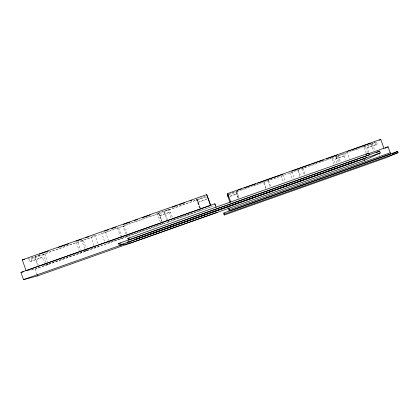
<?xml version="1.0" encoding="UTF-8"?>
<svg xmlns="http://www.w3.org/2000/svg" width="419" height="419" viewBox="0 0 419 419"><rect width="100%" height="100%" fill="white"/><g stroke="black" fill="none" stroke-linecap="round" stroke-linejoin="round"><path stroke-width="0.31" stroke-dasharray="2.1 1.57" d="M238.133 198.339L236.101 191.954L263.975 182.092L266.364 188.828M238.453 198.019L236.337 191.336M265.761 188.555L263.609 182.49L263.975 182.092M263.609 182.49L298.407 169.905L300.58 176.027M299.889 176.478L297.731 170.413L298.407 169.905M297.731 170.413L332.817 157.727L335.216 164.458M334.001 164.405L331.843 158.34L332.817 157.727M331.843 158.34L365.211 146.262L367.395 152.38M336.96 163.153L335.519 159.126L345.324 155.386L344.497 153.061L342.752 153.679M335.519 159.126L345.324 155.386M366.112 153.04L363.949 146.98L365.211 146.262M363.949 146.98L372.433 143.979L374.974 142.57L375.796 144.869L367.17 147.923L368.814 152.526M367.17 147.923L377.273 144.078L376.445 141.758M375.796 144.869L377.273 144.078M27.664 258.979L39.323 255.077L40.297 257.863L42.382 257.512L44.43 263.342M160.341 222.08L156.989 212.58L158.502 212.91L168.946 209.212L169.931 211.993L170.533 212.166L172.586 217.985M196.176 198.711L196.789 199.36L206.614 195.888M42.382 257.512L32.038 261.173L31.069 258.413L95.186 235.729L98.177 244.235M103.147 232.178L105.52 232.074L206.174 196.459M45.87 262.32L43.126 254.49L76.42 242.711L77.965 242.543L83.371 240.632L86.094 248.373M84.633 248.603L81.883 240.778L117.545 228.161L118.656 228.146L124.055 226.234L126.784 233.975M125.758 234.048L123.003 226.229L158.644 213.617L159.32 213.758L164.714 211.846L167.448 219.582M167.658 220.179L168.286 221.965L167.705 221.913L164.096 211.689L197.328 199.931L200.329 207.944M31.069 258.413L34.887 257.785L45.027 254.197L47.74 261.948M197.595 200.214L207.112 196.846M28.859 258.78L29.833 261.566L40.297 257.863M158.502 212.91L159.487 215.691L169.931 211.993M196.789 199.36L197.773 202.141L207.599 198.669M159.487 215.691L160.21 215.816L170.533 212.166M197.773 202.141L198.056 202.424L207.164 199.203M227.606 194.426L231.099 193.19M231.681 192.986L234.012 192.164M339.851 154.711L342.171 153.883M370.637 143.811L375.864 141.962M228.79 194.301L239.265 190.598M241.726 189.723L247.891 187.544M248.504 187.324L249.734 186.89M252.814 185.8L255.281 184.926M255.899 184.711L262.671 182.312M263.289 182.092L265.751 181.223M266.369 181.003L273.146 178.604M273.759 178.389L280.536 175.99M290.409 172.497L306.954 166.642M309.405 165.772L317.372 162.954M319.823 162.09L332.078 157.748M334.53 156.884L348.624 151.898M351.075 151.029L359.041 148.211M361.492 147.341L366.395 145.608M368.846 144.738L374.974 142.57M228.695 194.845L235.981 192.263M230.178 196.139L237.164 193.667M230.068 196.443L237.023 193.981M45.65 264.876L98.821 246.058M109.768 242.187L162.881 223.385M173.204 219.734L200.732 209.992M86.304 248.97L86.927 250.756L46.719 264.729L48.578 264.331L47.949 262.54M84.842 249.205L85.481 251.012L122.217 238.264L127.622 236.353L126.994 234.567M167.705 221.913L211.286 206.745M31.64 269.438L38.438 267.919L48.578 264.331M127.622 236.353L126.606 236.457L168.286 221.965M27.706 270.863L35.081 269.197L214.743 205.609M42.518 265.636L45.043 265.091M29.833 261.566L32.038 261.173M85.481 251.012L86.927 250.756M37.464 255.365L39.323 255.077M43.126 254.49L45.027 254.197M107.432 242.638L108.579 242.481M81.883 240.778L83.371 240.632M92.604 235.907L95.186 235.729M123.003 226.229L124.055 226.234M164.096 211.689L164.714 211.846M168.103 208.934L168.946 209.212M379.378 154.318L379.782 155.444M372.433 143.979L374.596 150.039M370.799 143.822L373.334 150.929M367.735 144.843L368.563 147.163M346.895 151.61L349.64 159.314M344.156 156.067L345.591 160.1M338.217 155.349L340.542 161.865M337.384 156.114L339.568 162.232M336.368 156.737L338.531 162.802M335.991 156.727L336.609 158.471M302.974 168.291L305.372 175.022M302.261 168.81L304.419 174.875M291.985 171.711L294.515 178.824M289.791 172.712L292.043 179.049M283.092 174.859L285.407 181.38M281.154 175.771L283.406 182.108M268.548 180.474L270.721 186.596M268.139 180.882L270.292 186.953M236.819 191.232L239.129 197.758M236.101 191.954L238.27 198.082M200.539 208.542L201.167 210.322M197.328 199.931L200.088 207.745M198.056 202.424L199.91 207.662M196.385 199.308L199.533 208.206M167.679 208.798L171.031 218.294M160.21 215.816L162.263 221.641M159.32 213.758L162.048 221.494M162.258 222.086L162.886 223.872M158.644 213.617L161.399 221.436M118.656 228.146L121.379 235.887M121.589 236.478L122.217 238.264M117.545 228.161L120.3 235.981M120.51 236.583L121.149 238.39M105.52 232.074L108.516 240.579M101.367 232.257L104.713 241.768M90.876 236.641L94.008 245.555M77.965 242.543L80.689 250.284M80.898 250.881L81.522 252.667M76.42 242.711L80.013 252.945M35.191 256.339L38.318 265.264M34.887 257.785L37.6 265.536M37.81 266.133L38.438 267.919M35.081 269.197L36.793 274.094"/><path stroke-width="0.63" d="M223.898 212.941L224.217 215.026L385.978 157.754L398.05 152.652L397.621 151.442L223.898 212.941L224.217 215.026M383.961 148.326L380.761 139.37L227.742 193.515L227.606 194.426L228.376 197.045L227.559 194.735L227.48 195.275L230.057 202.56M379.143 140.265L380.761 139.37M365.855 154.543L368.694 153.108L369.333 154.904L128.45 240.166L127.816 238.364L368.694 153.108M358.502 160.215L135.285 239.197M127.161 242.114L129 241.821L363.928 158.665L366.829 157.261M376.115 152.783L379.598 151.102L380.248 152.909L364.509 160.294L129.576 243.455L119.221 245.304L118.582 243.491L379.598 151.102M385.234 148.174L388.094 146.791L390.66 153.983L229.9 210.893L228.837 207.892M392.456 153.668L397.621 151.442M206.703 194.615L210.521 205.399L26.083 270.674L22.296 259.864L206.703 194.615L210.862 205.556M39.266 254.228L48.447 250.981M58.236 247.519L68.637 243.837M75.98 241.239L81.485 239.291M85.769 237.777L88.828 236.693M104.425 231.178L108.699 229.664M111.758 228.58L116.037 227.067M123.369 224.474L130.094 222.096M134.373 220.583L137.427 219.498M142.319 217.77L150.264 214.957M171.921 207.295L177.378 205.362M179.201 204.718L184.659 202.791M190.116 200.858L191.933 200.214M237.222 190.42L241.543 188.89M244.01 188.021L255.731 183.873M257.585 183.218L282.877 174.267M291.776 171.12L310.269 164.573M311.5 164.138L323.211 159.99M326.296 158.901L337.389 154.978M347.503 151.395L350.541 150.321M351.756 149.892L370.585 143.23M217.121 212.328L37.438 275.932L23.485 279.63L20.95 272.392L214.806 203.781L216.084 207.395M368.385 153.768L388.094 146.791M119.221 245.304L380.248 152.909M23.485 279.63L123.809 244.12M390.236 152.783L229.476 209.694L229.078 210.699L228.077 207.871M224.327 214.151L398.05 152.652M20.95 272.392L23.406 271.837M22.296 259.864L24.679 259.466M118.582 243.491L121.033 243.099M127.816 238.364L129.696 238.133M363.928 158.665L364.509 160.294M227.742 193.515L230.712 201.895M129 241.821L129.576 243.455M37.008 274.707L37.438 275.932M214.806 203.781L215.356 205.394"/></g></svg>
